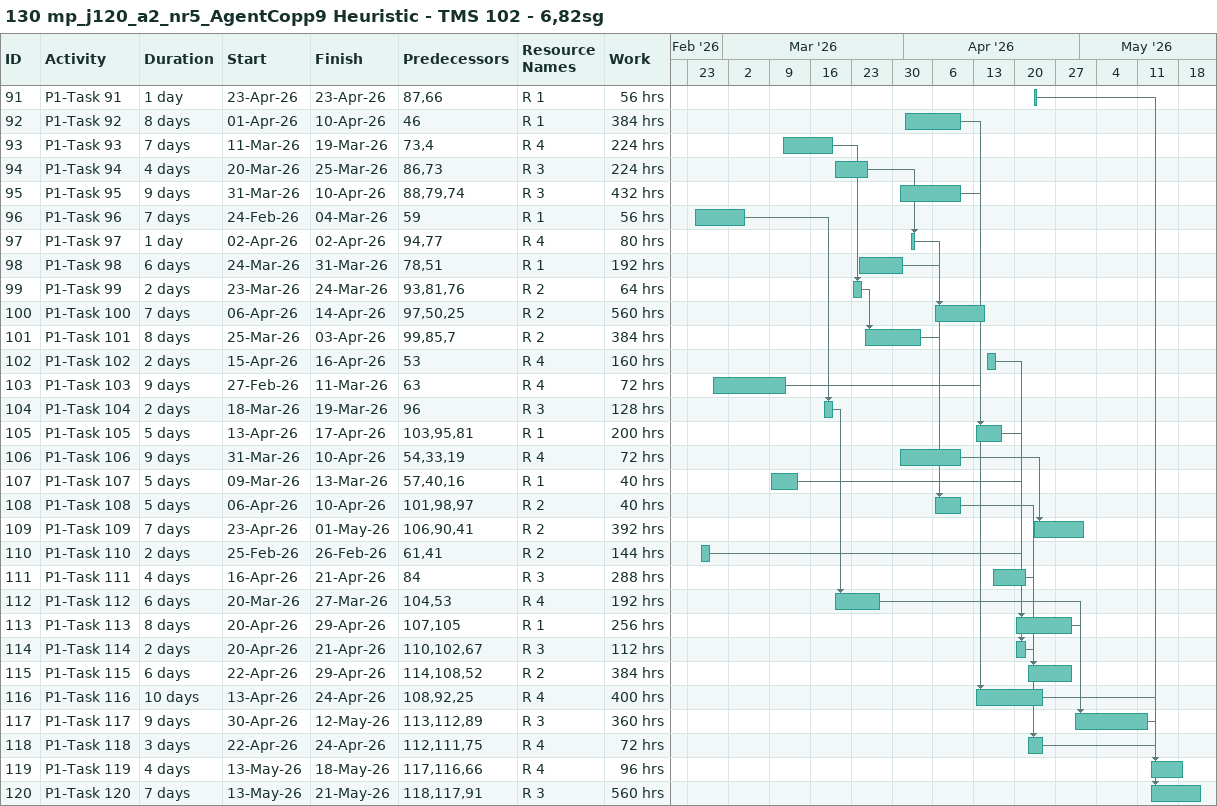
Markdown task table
130 mp_j120_a2_nr5_AgentCopp9 Heuristic - TMS 102 - 6,82sg

| ID | Task | Duration | Start | Finish | Predecessors | Resources | Work (h) |
|---|---|---|---|---|---|---|---|
| 91 | P1-Task 91 | 1d | 2026-04-23 | 2026-04-23 | 87, 66 | R 1 | 56 |
| 92 | P1-Task 92 | 8d | 2026-04-01 | 2026-04-10 | 46 | R 1 | 384 |
| 93 | P1-Task 93 | 7d | 2026-03-11 | 2026-03-19 | 73, 4 | R 4 | 224 |
| 94 | P1-Task 94 | 4d | 2026-03-20 | 2026-03-25 | 86, 73 | R 3 | 224 |
| 95 | P1-Task 95 | 9d | 2026-03-31 | 2026-04-10 | 88, 79, 74 | R 3 | 432 |
| 96 | P1-Task 96 | 7d | 2026-02-24 | 2026-03-04 | 59 | R 1 | 56 |
| 97 | P1-Task 97 | 1d | 2026-04-02 | 2026-04-02 | 94, 77 | R 4 | 80 |
| 98 | P1-Task 98 | 6d | 2026-03-24 | 2026-03-31 | 78, 51 | R 1 | 192 |
| 99 | P1-Task 99 | 2d | 2026-03-23 | 2026-03-24 | 93, 81, 76 | R 2 | 64 |
| 100 | P1-Task 100 | 7d | 2026-04-06 | 2026-04-14 | 97, 50, 25 | R 2 | 560 |
| 101 | P1-Task 101 | 8d | 2026-03-25 | 2026-04-03 | 99, 85, 7 | R 2 | 384 |
| 102 | P1-Task 102 | 2d | 2026-04-15 | 2026-04-16 | 53 | R 4 | 160 |
| 103 | P1-Task 103 | 9d | 2026-02-27 | 2026-03-11 | 63 | R 4 | 72 |
| 104 | P1-Task 104 | 2d | 2026-03-18 | 2026-03-19 | 96 | R 3 | 128 |
| 105 | P1-Task 105 | 5d | 2026-04-13 | 2026-04-17 | 103, 95, 81 | R 1 | 200 |
| 106 | P1-Task 106 | 9d | 2026-03-31 | 2026-04-10 | 54, 33, 19 | R 4 | 72 |
| 107 | P1-Task 107 | 5d | 2026-03-09 | 2026-03-13 | 57, 40, 16 | R 1 | 40 |
| 108 | P1-Task 108 | 5d | 2026-04-06 | 2026-04-10 | 101, 98, 97 | R 2 | 40 |
| 109 | P1-Task 109 | 7d | 2026-04-23 | 2026-05-01 | 106, 90, 41 | R 2 | 392 |
| 110 | P1-Task 110 | 2d | 2026-02-25 | 2026-02-26 | 61, 41 | R 2 | 144 |
| 111 | P1-Task 111 | 4d | 2026-04-16 | 2026-04-21 | 84 | R 3 | 288 |
| 112 | P1-Task 112 | 6d | 2026-03-20 | 2026-03-27 | 104, 53 | R 4 | 192 |
| 113 | P1-Task 113 | 8d | 2026-04-20 | 2026-04-29 | 107, 105 | R 1 | 256 |
| 114 | P1-Task 114 | 2d | 2026-04-20 | 2026-04-21 | 110, 102, 67 | R 3 | 112 |
| 115 | P1-Task 115 | 6d | 2026-04-22 | 2026-04-29 | 114, 108, 52 | R 2 | 384 |
| 116 | P1-Task 116 | 10d | 2026-04-13 | 2026-04-24 | 108, 92, 25 | R 4 | 400 |
| 117 | P1-Task 117 | 9d | 2026-04-30 | 2026-05-12 | 113, 112, 89 | R 3 | 360 |
| 118 | P1-Task 118 | 3d | 2026-04-22 | 2026-04-24 | 112, 111, 75 | R 4 | 72 |
| 119 | P1-Task 119 | 4d | 2026-05-13 | 2026-05-18 | 117, 116, 66 | R 4 | 96 |
| 120 | P1-Task 120 | 7d | 2026-05-13 | 2026-05-21 | 118, 117, 91 | R 3 | 560 |
